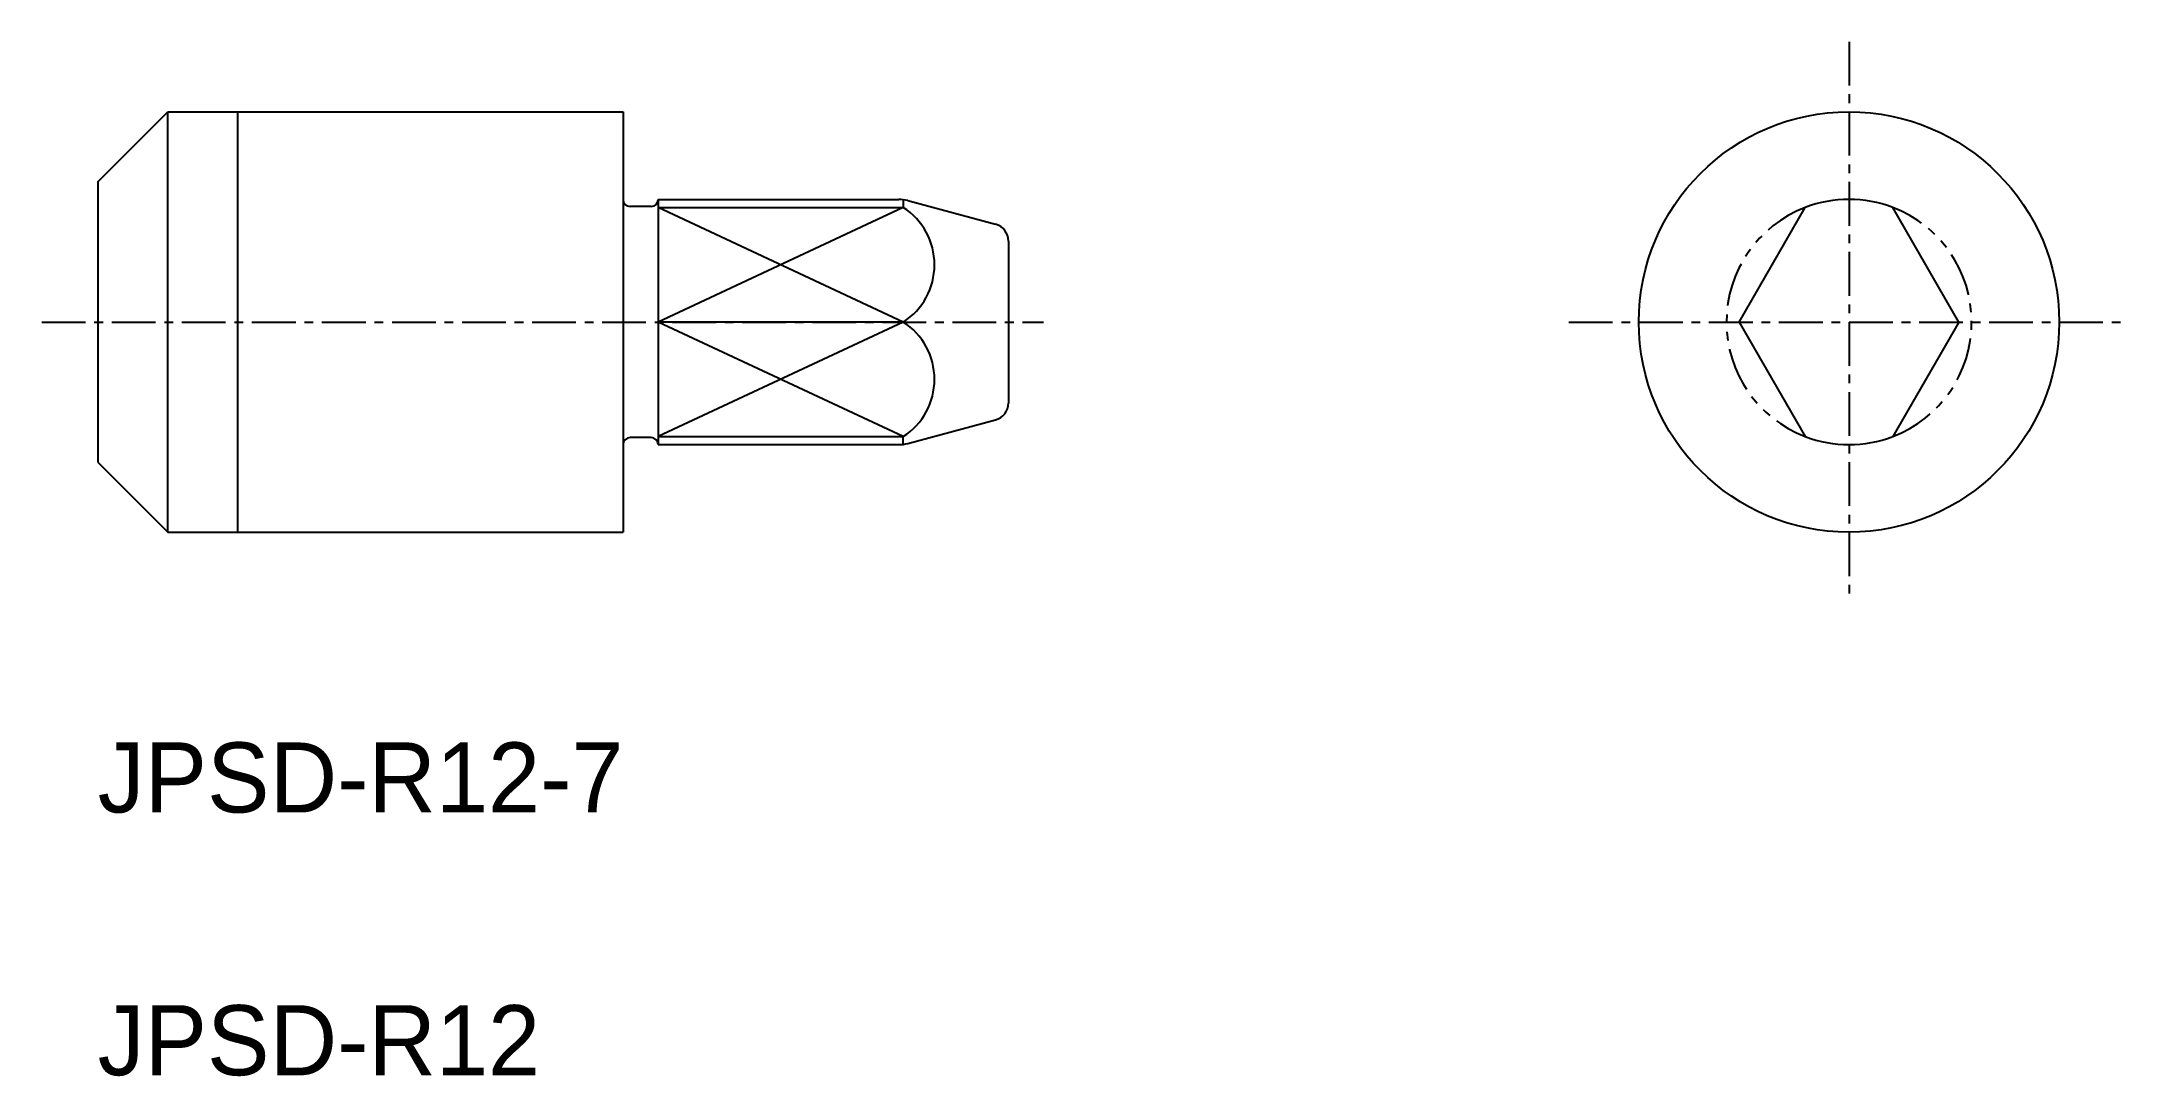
# Model space of a CAD drawing. Extents: x -1757.6 to -1698, y -539.4 to -509.8.
import ezdxf

# ---------------------------------------------------------------- set-up
doc = ezdxf.new("R2010")
doc.units = 0
doc.linetypes.add('CENTER', pattern=[2, 1.25, -0.25, 0.25, -0.25])
doc.linetypes.add('PHANTOM', pattern=[2.5, 1.25, -0.25, 0.25, -0.25, 0.25, -0.25])
doc.layers.get('0').update_dxf_attribs({"linetype": 'CONTINUOUS'})
doc.layers.add('CENTER', color=1, linetype='CENTER')

msp = doc.modelspace()

# ---------------------------------------------------------------- linework, layer by layer
at = {"color": 7, "linetype": 'CONTINUOUS'}
for p, q in [((-1756.031, -513.826), (-1754.031, -511.826)), ((-1754.031, -523.826), (-1754.031, -511.826)), ((-1754.031, -511.826), (-1741.031, -511.826)), ((-1741.031, -511.826), (-1741.031, -523.826)), ((-1756.031, -513.826), (-1756.031, -521.826)), ((-1741.031, -514.326), (-1741.031, -514.326)), ((-1740.231, -514.526), (-1740.831, -514.526)), ((-1740.031, -514.326), (-1733.163, -514.326)), ((-1740.031, -514.326), (-1740.031, -521.326)), ((-1740.031, -514.326), (-1740.031, -514.326)), ((-1740.031, -514.557), (-1733.031, -514.557)), ((-1733.031, -514.335), (-1733.031, -514.557)), ((-1732.904, -514.36), (-1730.402, -515.031)), ((-1709.169, -517.826), (-1707.281, -514.557)), ((-1702.894, -517.826), (-1704.781, -514.557)), ((-1730.031, -515.514), (-1730.031, -520.139)), ((-1733.031, -517.826), (-1740.031, -517.826)), ((-1709.169, -517.826), (-1707.281, -521.095)), ((-1702.894, -517.826), (-1704.781, -521.095)), ((-1732.904, -521.292), (-1730.402, -520.622)), ((-1741.031, -521.326), (-1741.031, -521.326)), ((-1740.231, -521.126), (-1740.831, -521.126)), ((-1740.031, -521.095), (-1733.031, -521.095)), ((-1740.031, -521.326), (-1733.163, -521.326)), ((-1740.031, -521.326), (-1740.031, -521.326)), ((-1733.031, -521.318), (-1733.031, -521.095)), ((-1756.031, -521.826), (-1754.031, -523.826)), ((-1754.031, -523.826), (-1741.031, -523.826))]:
    msp.add_line(p, q, dxfattribs=at)
at = {"color": 3, "linetype": 'CONTINUOUS'}
for p, q in [((-1752.031, -523.826), (-1752.031, -511.826)), ((-1733.031, -514.557), (-1740.031, -517.826)), ((-1733.031, -517.826), (-1740.031, -514.557)), ((-1733.031, -517.826), (-1740.031, -521.095)), ((-1733.031, -521.095), (-1740.031, -517.826))]:
    msp.add_line(p, q, dxfattribs=at)
at = {"color": 7, "linetype": 'CONTINUOUS'}
msp.add_circle((-1706.031, -517.826), 6, dxfattribs=at)
for centre, radius, start, end in [((-1740.831, -514.326), 0.2, 180, 270), ((-1740.231, -514.326), 0.2, 270, 0), ((-1733.163, -515.326), 1, 75, 90), ((-1734.084, -516.192), 1.944, 302.78147, 57.21853), ((-1706.031, -517.826), 3.5, 69.07517, 110.92483), ((-1730.531, -515.514), 0.5, 0, 75), ((-1734.084, -519.461), 1.944, 302.78147, 57.21853), ((-1730.531, -520.139), 0.5, 285, 360), ((-1740.831, -521.326), 0.2, 90, 180), ((-1740.231, -521.326), 0.2, 0, 90), ((-1733.163, -520.326), 1, 270, 285), ((-1706.031, -517.826), 3.5, 249.07517, 290.92483)]:
    msp.add_arc(centre, radius, start, end, dxfattribs=at)
at = {"color": 3, "linetype": 'PHANTOM'}
for start, end in [(110.92483, 249.07517), (290.92483, 69.07517)]:
    msp.add_arc((-1706.031, -517.826), 3.5, start, end, dxfattribs=at)
at = {"layer": 'CENTER', "color": 1, "linetype": 'CENTER'}
for p, q in [((-1706.031, -509.826), (-1706.031, -525.826)), ((-1757.628, -517.826), (-1729.031, -517.826)), ((-1714.031, -517.826), (-1698.031, -517.826))]:
    msp.add_line(p, q, dxfattribs=at)

# ---------------------------------------------------------------- texts
at = {"color": 7, "linetype": 'CONTINUOUS'}
for s, p in [('JPSD-R12-7', (-1756.031, -531.826)), ('JPSD-R12', (-1756.031, -539.326))]:
    msp.add_text(s, height=2, dxfattribs=at).set_placement(p)

doc.saveas('drawing.dxf')
